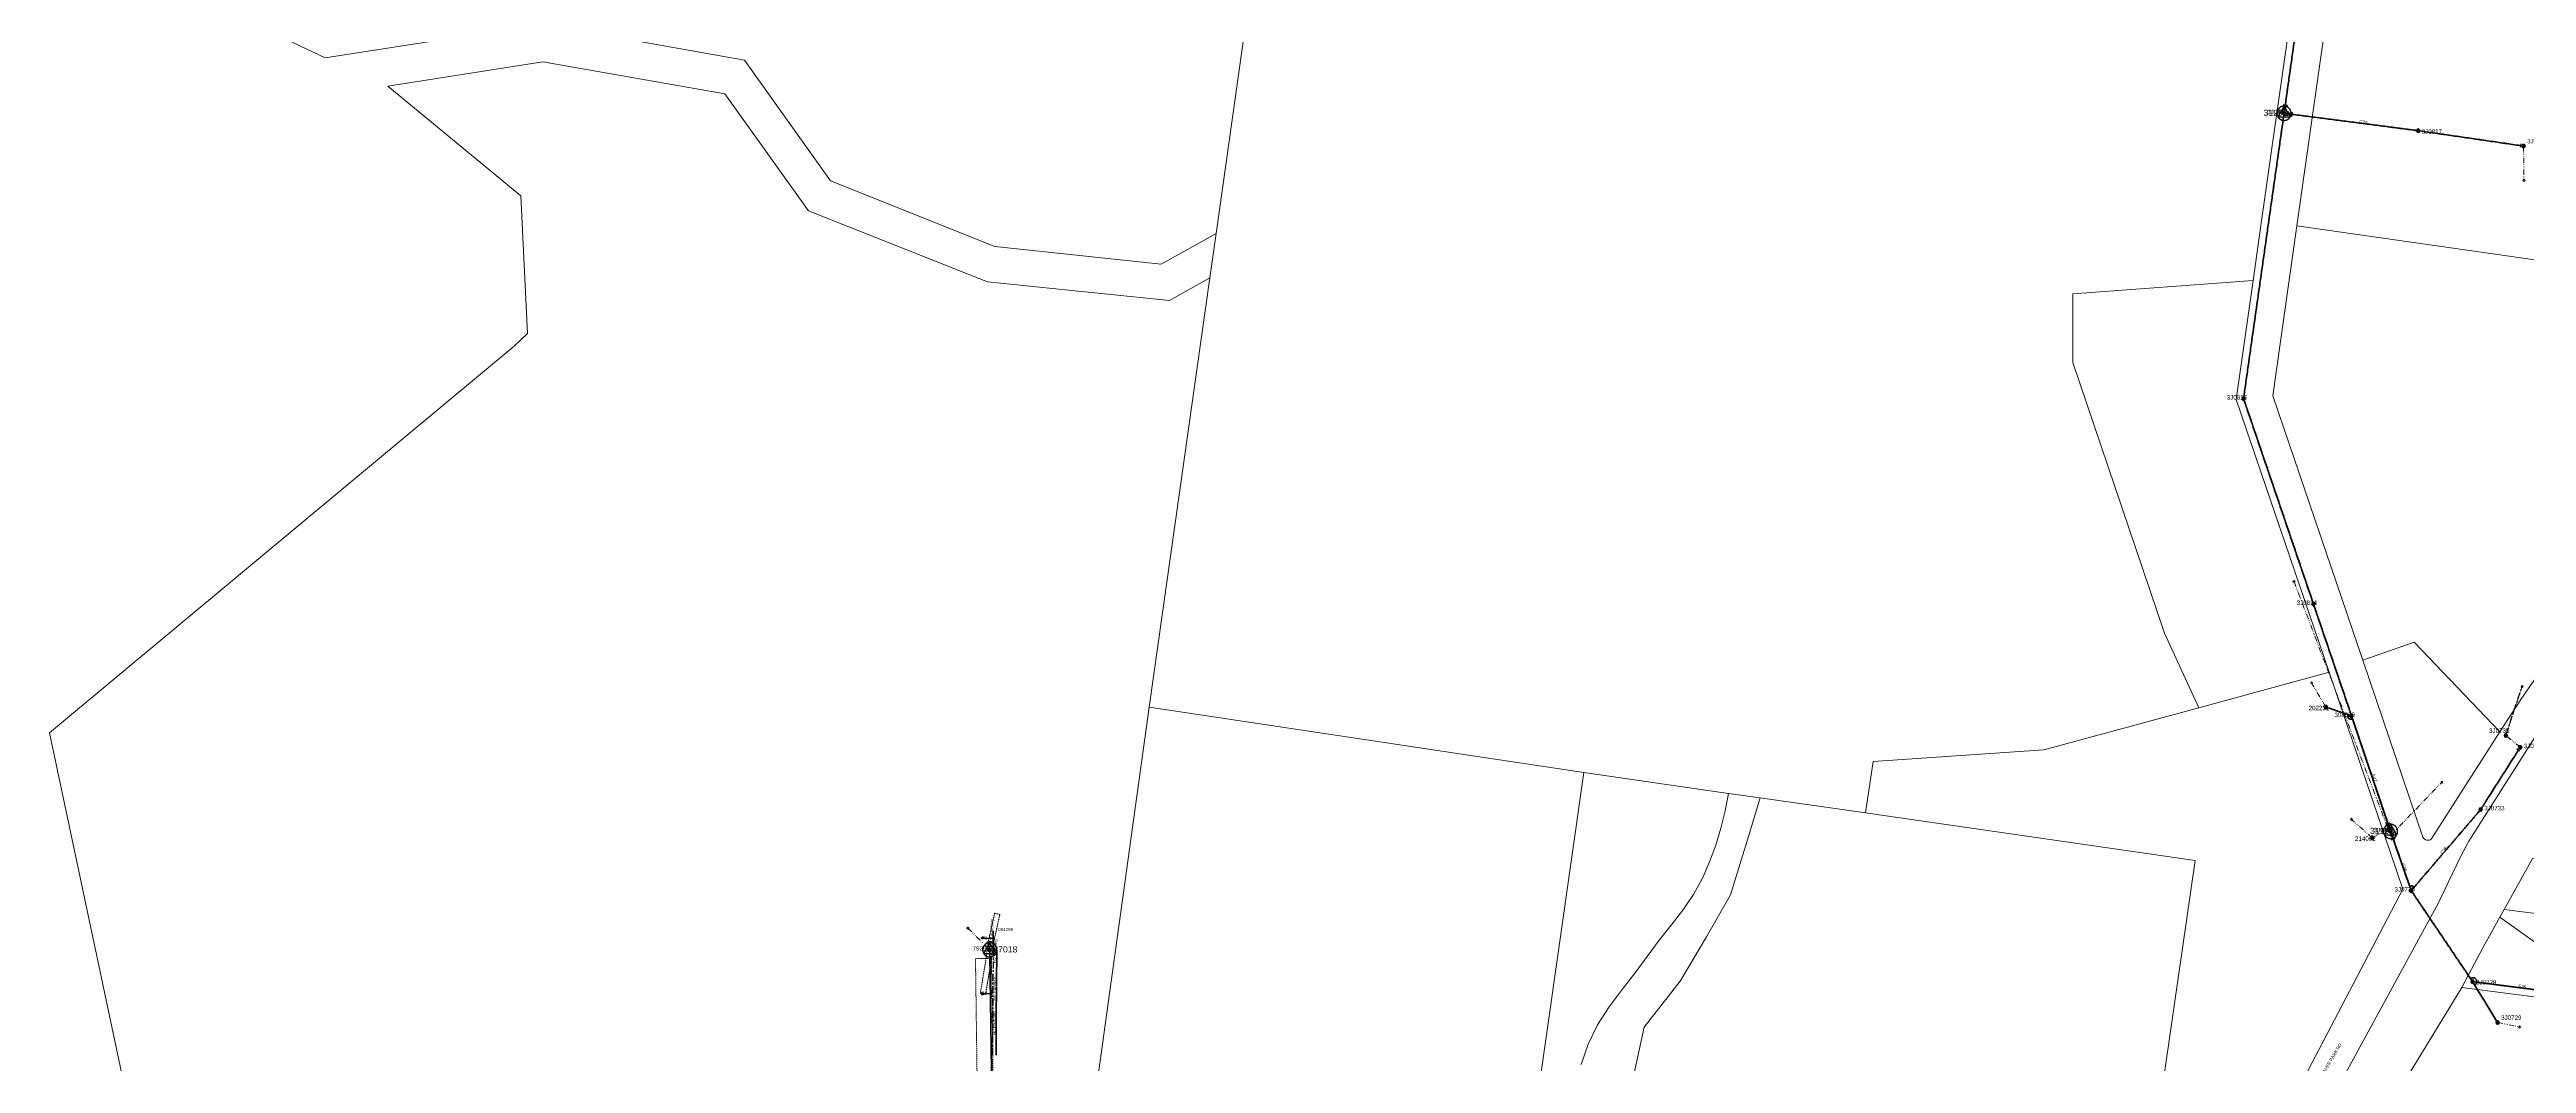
# Model space of a CAD drawing. Header units: metres. Extents: x 244561 to 254068, y 6159332 to 6162744.
# Drawn here: x 249568 to 250965, y 6160968 to 6161540 of the extents above; entities that cross this region are included whole.
import ezdxf
from ezdxf.enums import TextEntityAlignment as Align

# ---------------------------------------------------------------- set-up
doc = ezdxf.new("R2010")
doc.units = ezdxf.units.M
for name, pattern in [('Cable Exist OH', [1, 1, 0]), ('Cable Exist UG', [7, 4, -1, 1, -1]), ('DASHED', [19.05, 12.7, -6.35]), ('HIDDEN2', [0.1875, 0.125, -0.0625]), ('PHANTOMX2', [6.6, 3, -0.75, 0.2, -0.75, 0.2, -0.75, 0.2, -0.75])]:
    doc.linetypes.add(name, pattern=pattern)
doc.layers.get('0').update_dxf_attribs({"color": 6})
for name, color, linetype, lineweight in [('_User_HV_Exist', 1, 'Continuous', 35), ('_User_LV_Exist', 5, 'Continuous', 35), ('Cadastre Developer_SP_NEW', 92, 'Continuous', 15), ('Cadastre Land Parcels_SP_EXT', 118, 'Continuous', 15), ('Cadastre Other Property_SP_EXT', 138, 'DASHED', 15), ('Cadastre Roads_SP_EXT', 218, 'Continuous', 15), ('Mains_HV_EXT', 13, 'Continuous', 25), ('Mains_LV_EXT', 163, 'Continuous', 25), ('Services_SP_EXT', 42, 'PHANTOMX2', 20)]:
    doc.layers.add(name, color=color, linetype=linetype, lineweight=lineweight)
for name, color, linetype in [('Duct_SP_EXT', 30, 'Continuous'), ('Equip_LV_EXT', 7, 'Continuous'), ('Sub_SP_TR_HV_LV_EXT', 7, 'Continuous'), ('SupportsOH_SP_TR_HV_LV_SL_EXT', 7, 'Continuous'), ('Trench_SP_EXT', 7, 'Continuous')]:
    doc.layers.add(name, color=color, linetype=linetype)
doc.styles.add('POLE_LABEL', font='arial.ttf', dxfattribs={"height": 2})
doc.styles.get("Standard").update_dxf_attribs({"font": 'arial.ttf'})
doc.linetypes.add('Cable E UG', pattern='A,5,-0.1,["E",Standard,S=1.5,R=0,X=0,Y=-0.75],-1.45', length=6.55)

# ---------------------------------------------------------------- blocks, each defined once
blk = doc.blocks.new('SUB_POLE_EXT')
at = {"flags": 128}
for points in [[(0, 4), (-0.1, 4), (-0.2, 4), (-0.3, 4), (-0.4, 4), (-0.5, 4), (-0.6, 3.9), (-0.7, 3.9), (-0.8, 3.9), (-0.9, 3.9), (-1, 3.9), (-1.1, 3.8), (-1.2, 3.8), (-1.3, 3.8), (-1.4, 3.7), (-1.5, 3.7), (-1.6, 3.7), (-1.7, 3.6), (-1.8, 3.6), (-1.8, 3.6), (-1.9, 3.5), (-2, 3.5), (-2.1, 3.4), (-2.2, 3.4), (-2.3, 3.3), (-2.3, 3.2), (-2.4, 3.2), (-2.5, 3.1), (-2.6, 3.1), (-2.6, 3), (-2.7, 2.9), (-2.8, 2.9), (-2.9, 2.8), (-2.9, 2.7), (-3, 2.6), (-3.1, 2.6), (-3.1, 2.5), (-3.2, 2.4), (-3.2, 2.3), (-3.3, 2.3), (-3.4, 2.2), (-3.4, 2.1), (-3.5, 2), (-3.5, 1.9), (-3.6, 1.8), (-3.6, 1.8), (-3.6, 1.7), (-3.7, 1.6), (-3.7, 1.5), (-3.7, 1.4), (-3.8, 1.3), (-3.8, 1.2), (-3.8, 1.1), (-3.9, 1), (-3.9, 0.9), (-3.9, 0.8), (-3.9, 0.7), (-3.9, 0.6), (-4, 0.5), (-4, 0.4), (-4, 0.3), (-4, 0.2), (-4, 0.1), (-4, 0), (-4, 0), (-4, -0.1), (-4, -0.2), (-4, -0.3), (-4, -0.4), (-4, -0.5), (-3.9, -0.6), (-3.9, -0.7), (-3.9, -0.8), (-3.9, -0.9), (-3.9, -1), (-3.8, -1.1), (-3.8, -1.2), (-3.8, -1.3), (-3.7, -1.4), (-3.7, -1.5), (-3.7, -1.6), (-3.6, -1.7), (-3.6, -1.8), (-3.6, -1.8), (-3.5, -1.9), (-3.5, -2), (-3.4, -2.1), (-3.4, -2.2), (-3.3, -2.3), (-3.2, -2.3), (-3.2, -2.4), (-3.1, -2.5), (-3.1, -2.6), (-3, -2.6), (-2.9, -2.7), (-2.9, -2.8), (-2.8, -2.9), (-2.7, -2.9), (-2.6, -3), (-2.6, -3.1), (-2.5, -3.1), (-2.4, -3.2), (-2.3, -3.2), (-2.3, -3.3), (-2.2, -3.4), (-2.1, -3.4), (-2, -3.5), (-1.9, -3.5), (-1.8, -3.6), (-1.8, -3.6), (-1.7, -3.6), (-1.6, -3.7), (-1.5, -3.7), (-1.4, -3.7), (-1.3, -3.8), (-1.2, -3.8), (-1.1, -3.8), (-1, -3.9), (-0.9, -3.9), (-0.8, -3.9), (-0.7, -3.9), (-0.6, -3.9), (-0.5, -4), (-0.4, -4), (-0.3, -4), (-0.2, -4), (-0.1, -4), (0, -4), (0, -4), (0.1, -4), (0.2, -4), (0.3, -4), (0.4, -4), (0.5, -4), (0.6, -3.9), (0.7, -3.9), (0.8, -3.9), (0.9, -3.9), (1, -3.9), (1.1, -3.8), (1.2, -3.8), (1.3, -3.8), (1.4, -3.7), (1.5, -3.7), (1.6, -3.7), (1.7, -3.6), (1.8, -3.6), (1.8, -3.6), (1.9, -3.5), (2, -3.5), (2.1, -3.4), (2.2, -3.4), (2.3, -3.3), (2.3, -3.2), (2.4, -3.2), (2.5, -3.1), (2.6, -3.1), (2.6, -3), (2.7, -2.9), (2.8, -2.9), (2.9, -2.8), (2.9, -2.7), (3, -2.6), (3.1, -2.6), (3.1, -2.5), (3.2, -2.4), (3.2, -2.3), (3.3, -2.3), (3.4, -2.2), (3.4, -2.1), (3.5, -2), (3.5, -1.9), (3.6, -1.8), (3.6, -1.8), (3.6, -1.7), (3.7, -1.6), (3.7, -1.5), (3.7, -1.4), (3.8, -1.3), (3.8, -1.2), (3.8, -1.1), (3.9, -1), (3.9, -0.9), (3.9, -0.8), (3.9, -0.7), (3.9, -0.6), (4, -0.5), (4, -0.4), (4, -0.3), (4, -0.2), (4, -0.1), (4, 0), (4, 0), (4, 0.1), (4, 0.2), (4, 0.3), (4, 0.4), (4, 0.5), (3.9, 0.6), (3.9, 0.7), (3.9, 0.8), (3.9, 0.9), (3.9, 1), (3.8, 1.1), (3.8, 1.2), (3.8, 1.3), (3.7, 1.4), (3.7, 1.5), (3.7, 1.6), (3.6, 1.7), (3.6, 1.8), (3.6, 1.8), (3.5, 1.9), (3.5, 2), (3.4, 2.1), (3.4, 2.2), (3.3, 2.3), (3.2, 2.3), (3.2, 2.4), (3.1, 2.5), (3.1, 2.6), (3, 2.6), (2.9, 2.7), (2.9, 2.8), (2.8, 2.9), (2.7, 2.9), (2.6, 3), (2.6, 3.1), (2.5, 3.1), (2.4, 3.2), (2.3, 3.2), (2.3, 3.3), (2.2, 3.4), (2.1, 3.4), (2, 3.5), (1.9, 3.5), (1.8, 3.6), (1.8, 3.6), (1.7, 3.6), (1.6, 3.7), (1.5, 3.7), (1.4, 3.7), (1.3, 3.8), (1.2, 3.8), (1.1, 3.8), (1, 3.9), (0.9, 3.9), (0.8, 3.9), (0.7, 3.9), (0.6, 3.9), (0.5, 4), (0.4, 4), (0.3, 4), (0.2, 4), (0.1, 4), (0, 4)], [(0, 4), (-3.5, -2), (3.5, -2)]]:
    blk.add_lwpolyline(points, close=True, dxfattribs=at)
at = {"flags": 8}
blk.add_attdef('ASSET_NUM', text='', height=2.5, dxfattribs=at).set_placement((0, 7), align=Align.MIDDLE_CENTER)
for tag, flags, p in [('STREET_CODE', 9, (-1.4, 1.4)), ('NO_PHASES', 9, (-1.4, 1)), ('OPERATED_BY', 9, (-1.4, 0.6)), ('MAINTAINED_BY', 9, (-1.4, 0.4)), ('ORIENTATION', 9, (-1.4, 0.2)), ('OWNED_BY', 9, (-1.4, 0)), ('CONSTRUCTED_VOLTAGE', 9, (-1.1, 0.7)), ('OPERATING_VOLTAGE', 9, (-1.1, 0.3)), ('STATE', 9, (-1.4, -0.4)), ('USAGE', 9, (-1.4, -0.8)), ('LEGEND', 9, (-1.4, -1)), ('SUBURB', 9, (-1.4, -1.2)), ('STREETNAME', 9, (-1.4, -1.4)), ('LOCATION', 9, (-1.4, -1.6)), ('NOTES', 9, (-1.4, -1.8)), ('Z', 1, (-1.4, -2)), ('SECONDARY_VOLTAGE', 9, (-1.1, -0.7)), ('SUBSTATION_TYPE', 9, (-1.1, -1.1))]:
    blk.add_attdef(tag, text='', height=0.1, dxfattribs=dict(flags=flags)).set_placement(p, align=Align.MIDDLE_LEFT)
blk = doc.blocks.new('LV_OH_LINKS_DISTFUSE_EXT')
for p, q in [((0, 0), (0.96, 0)), ((3.84, 0), (4.8, 0))]:
    blk.add_line(p, q)
blk.add_lwpolyline([(3.84, -1.2), (3.84, 1.2), (0.96, -1.2), (0.96, 1.2)], close=True)
at = {"flags": 9}
for tag, p in [('ACTUAL_STATUS', (0, 0)), ('CONSTRUCTED_VOLTAGE', (0, -0.2)), ('OPERATING_VOLTAGE', (0, -0.6)), ('ORIENTATION', (0, -0.8)), ('OWNED_BY', (0, -1)), ('STATE', (0, -1.2)), ('SWITCH_TYPE', (0, -1.4)), ('NO_PHASES', (0, -0.4)), ('USAGE', (0, -1.6)), ('NOTES', (0, -1.8))]:
    blk.add_attdef(tag, text='', height=0.2, dxfattribs=at).set_placement(p, align=Align.MIDDLE_LEFT)
at = {"flags": 1}
blk.add_attdef('Z', (0, 0), '', height=0.2, dxfattribs=at)
blk = doc.blocks.new('CCP_EXT')
blk.add_wipeout([(0, 0.6), (0.6, 0), (0, -0.6), (-0.6, 0)])
blk.add_lwpolyline([(-0.6, 0), (0, 0.6), (0.6, 0), (0, -0.6), (-0.6, 0)])
at = {"flags": 1}
blk.add_attdef('Z', (0, 0), '', height=0.2, dxfattribs=at)
at = {"flags": 9}
for tag, p in [('CCP_TYPE', (0, 0)), ('CONSTRUCTED_VOLTAGE', (0, -0.2)), ('NO_PHASES', (0, -0.4)), ('OPERATING_VOLTAGE', (0, -0.6)), ('ORIENTATION', (0, -0.8)), ('OWNED_BY', (0, -1)), ('USAGE', (0, -1.2)), ('LEGEND', (0, -1.4)), ('LIFE_SUPPORT', (0, -1.6)), ('STATE', (0, -1.8)), ('NOTES', (0, -2))]:
    blk.add_attdef(tag, text='', height=0.2, dxfattribs=at).set_placement(p, align=Align.MIDDLE_LEFT)
blk = doc.blocks.new('POLE_EXT')
blk.add_hatch(color=256).paths.add_polyline_path([(-1, 0, 1), (1, 0, 1)])
blk.add_lwpolyline([(-1, 0, 1), (1, 0, 1)], format="xyb", close=True)
at = {"flags": 8}
blk.add_attdef('pNumber', text='', height=2, dxfattribs=at).set_placement((2.5, 2.5), align=Align.MIDDLE_CENTER)
at = {"style": 'POLE_LABEL', "flags": 9}
for tag, p in [('STRUCTURE_PLANT_NUMBER', (1.4, 0)), ('STREET_CODE', (1.4, -0.2))]:
    blk.add_attdef(tag, text='', height=0.2, dxfattribs=at).set_placement(p, align=Align.MIDDLE_LEFT)
at = {"flags": 9}
for tag, p in [('OWNED_BY', (1.4, -0.4)), ('PARENT', (1.4, -0.6)), ('SPECIAL_USE', (1.4, -0.8)), ('STATE', (1.4, -1)), ('USAGE', (1.4, -1.2)), ('cLV', (1.4, -1.4)), ('hDepth', (1.4, -1.6)), ('hDia', (1.4, -1.8)), ('cHV', (1.4, -2)), ('LBRACKET', (1.4, -2.2)), ('LExisting', (1.4, -2.4)), ('LANTNUMBER', (1.4, -2.6)), ('LOther', (1.4, -2.8)), ('LRemove', (1.4, -3)), ('LEGEND', (1.4, -3.2)), ('cLinedev', (1.4, -3.4)), ('LOCATION', (1.4, -3.6)), ('pExisting', (1.4, -3.8)), ('PFNUMBER', (1.4, -4)), ('NEWPFNUMBER', (1.4, -4.2)), ('pFooting', (1.4, -4.4)), ('pNew', (1.4, -4.6)), ('pRelocate', (1.4, -5)), ('pRemove', (1.4, -5.2)), ('pReplace', (1.4, -5.4)), ('pStay', (1.4, -5.6)), ('pType', (1.4, -5.8)), ('cspan', (1.4, -6)), ('STREETNAME', (1.4, -6.2)), ('SUBURB', (1.4, -6.4)), ('NOTES', (1.4, -6.6)), ('MAINTAINED_BY', (1.4, -6.8)), ('OPERATED_BY', (1.4, -7))]:
    blk.add_attdef(tag, text='', height=0.2, dxfattribs=at).set_placement(p, align=Align.MIDDLE_LEFT)
at = {"flags": 1}
blk.add_attdef('Z', (1.4, -7.3), '', height=0.2, dxfattribs=at)
blk = doc.blocks.new('End Shackle_EXT')
blk.add_wipeout([(0, 0.3), (1.8, 0.3), (1.8, -0.3), (0, -0.3)])
blk.add_line((1.8, -1), (1.8, 1))
at = {"flags": 1}
blk.add_attdef('Z', (0, 0), '', height=0.2, dxfattribs=at)
at = {"flags": 9}
for tag, p in [('CONNECTOR_TYPE', (0, 0)), ('CONSTRUCTED_VOLTAGE', (0, -0.2)), ('NO_PHASES', (0, -0.4)), ('OPERATING_VOLTAGE', (0, -0.6)), ('ORIENTATION', (0, -0.8)), ('OWNED_BY', (0, -1)), ('STATE', (0, -1.2)), ('USAGE', (0, -1.4)), ('NOTES', (0, -1.6))]:
    blk.add_attdef(tag, text='', height=0.2, dxfattribs=at).set_placement(p, align=Align.MIDDLE_LEFT)
blk = doc.blocks.new('CABLE_LARGE_EXT')
h = blk.add_hatch(color=256)
edge = h.paths.add_edge_path()
edge.add_arc((0, 0.5), 0.55, 0, 360)
blk.add_circle((0, 0.5), 0.55)
at = {"flags": 1}
blk.add_attdef('Z', (0, 0), '', height=0.2, dxfattribs=at)
at = {"flags": 9}
for tag, p in [('COND_CODE', (0, 0)), ('FB_REFERENCE', (0, -0.2)), ('STATE', (0, -0.4)), ('XSECT_SIZE', (0, -0.6)), ('NOTES', (0, -0.8))]:
    blk.add_attdef(tag, text='', height=0.2, dxfattribs=at).set_placement(p, align=Align.MIDDLE_LEFT)

msp = doc.modelspace()

# ---------------------------------------------------------------- linework, layer by layer
at = {"layer": '_User_HV_Exist', "linetype": 'Cable Exist OH'}
for points in [[(250934.7946, 6161013.7625), (250900.1911, 6161065.0843), (250888.5215, 6161098.5053)], [(250098.1706, 6161031.7022), (250099.4982, 6160940.1915), (250099.1474, 6160839.8042), (250074.0066, 6160756.6642)], [(250986.4379, 6161007.0471), (250934.7946, 6161013.7624)]]:
    msp.add_lwpolyline(points, dxfattribs=at)
at = {"layer": '_User_HV_Exist', "linetype": 'Cable E UG'}
for points in [[(250100.0833, 6161032.1837), (250100.1469, 6161042.1836)], [(250100.0833, 6161032.1837), (250102.079, 6161031.5042), (250101.956, 6161012.1714)], [(250101.956, 6161012.1714), (250101.8289, 6160992.1718)], [(250101.8289, 6160992.1718), (250101.7017, 6160972.1723)]]:
    msp.add_lwpolyline(points, dxfattribs=at)
at = {"layer": '_User_HV_Exist', "linetype": 'Continuous'}
msp.add_lwpolyline([(250937.1977, 6161013.5922, 0.623096486), (250934.0378, 6161015.6292)], format="xyb", dxfattribs=at)
at = {"layer": '_User_LV_Exist', "linetype": 'Cable Exist OH'}
for points in [[(250828.4484, 6161503.6648), (250836.5934, 6161561.2818)], [(250866.4653, 6161163.7915), (250851.9514, 6161168.631)], [(250888.5215, 6161098.5053), (250900.1911, 6161065.0843)], [(250934.7946, 6161013.7624), (250986.403, 6161007.0519), (250986.4572, 6161007.0448)], [(250934.7946, 6161013.7624), (250948.912, 6160990.6669)]]:
    msp.add_lwpolyline(points, dxfattribs=at)
at = {"layer": '_User_LV_Exist', "linetype": 'Continuous'}
for points in [[(250864.5407, 6161164.3401, 0.695577994), (250867.0445, 6161161.9248)], [(250901.5816, 6161066.5018, 0.996176798), (250899.4841, 6161066.9657)], [(250935.9613, 6161011.9158, 0.392572405), (250937.1977, 6161013.5922)]]:
    msp.add_lwpolyline(points, format="xyb", dxfattribs=at)
at = {"layer": 'Cadastre Developer_SP_NEW', "linetype": 'Continuous'}
for points in [[(250142.6192, 6161565.3898), (249955.9198, 6161595.8387), (249595.9727, 6161650.0531), (249668.87, 6161560.783), (249723.1886, 6161535.0462), (249845.6449, 6161553.9722), (249959.7441, 6161533.6443), (250008.2429, 6161465.5101), (250101.1214, 6161428.4146), (250194.8277, 6161418.512), (250225.9175, 6161435.893), (250242.3211, 6161552.1242), (250142.6192, 6161565.3898)], [(250689.4076, 6160823.0809), (250706.7056, 6160836.2902), (250747.2166, 6160867.2263), (250778.3052, 6161082.13), (250592.2306, 6161109.048), (250532.9043, 6161117.3844), (250526.2472, 6161095.555), (250516.063, 6161062.7374), (250502.4831, 6161038.9734), (250487.7721, 6161014.077), (250467.4026, 6160988.0494), (250461.7441, 6160962.0216), (250461.7438, 6160934.8621), (250461.7439, 6160909.9656), (250461.7438, 6160890.7286), (250458.3492, 6160873.7531), (250455.7127, 6160860.9708), (250594.2016, 6160750.3755), (250689.4076, 6160823.0809)], [(251078.186, 6161069.1736), (250968.5277, 6161083.1283), (250952.666, 6161054.4232), (251074.3381, 6161038.939), (251078.186, 6161069.1736)], [(251074.3381, 6161038.939), (250952.666, 6161054.4232), (250950.1284, 6161050.0438), (250988.2702, 6161022.7787), (251070.8855, 6161011.8169), (251074.3381, 6161038.939)]]:
    msp.add_lwpolyline(points, close=True, dxfattribs=at)
msp.add_lwpolyline([(250431.9243, 6160967.0733), (250435.7825, 6160978.4327), (250441.0751, 6160989.3215), (250447.6266, 6160999.48), (250454.911, 6161009.2046), (250462.4072, 6161018.7926), (250475.9592, 6161037.1951), (250482.614, 6161045.6348), (250489.1693, 6161054.1375), (250495.2403, 6161062.9734), (250500.448, 6161072.4178), (250504.3368, 6161081.3429), (250507.7796, 6161090.6779), (250510.7392, 6161100.3004), (250513.178, 6161110.0939), (250515.0603, 6161119.939), (250433.3887, 6161131.7424), (250377.8491, 6160741.9544)], dxfattribs=at)
at = {"layer": 'Cadastre Land Parcels_SP_EXT', "linetype": 'Continuous'}
for points in [[(251128.8201, 6161924.954), (250908.9569, 6161956.5849), (250907.9668, 6161949.7922), (250881.2937, 6161761.2499), (251010.2242, 6161743.622), (250989.0847, 6161594.7264), (250859.227, 6161605.8104), (250835.7088, 6161440.1525), (251089.6478, 6161403.8411), (251128.8201, 6161924.954)], [(250845.9814, 6161655.6267), (250665.4396, 6161680.8804), (250648.4408, 6161559.3543), (250509.0985, 6161578.8448), (250251.1796, 6161614.9227), (250242.3211, 6161552.1242), (250225.9175, 6161435.893), (250222.3891, 6161410.893), (250188.2037, 6161168.6666), (250433.3887, 6161131.7424), (250515.0603, 6161119.939), (250532.9043, 6161117.3844), (250592.2306, 6161109.048), (250596.5743, 6161137.8604), (250692.902, 6161144.5094), (250780.3728, 6161168.1251), (250761.0465, 6161210.39), (250709.3185, 6161363.0839), (250709.1948, 6161401.8671), (250811.0243, 6161409.4127), (250815.7958, 6161442.9991), (250845.9814, 6161655.6267)], [(250142.6192, 6161565.3898), (249955.9198, 6161595.8387), (249595.9727, 6161650.0531), (249668.87, 6161560.783), (249723.1886, 6161535.0462), (249845.6449, 6161553.9722), (249959.7441, 6161533.6443), (250008.2429, 6161465.5101), (250101.1214, 6161428.4146), (250194.8277, 6161418.512), (250225.9175, 6161435.893), (250242.3211, 6161552.1242), (250142.6192, 6161565.3898)], [(251002.2248, 6161231.2935), (251044.7846, 6161283.2449), (251093.8617, 6161336.4347), (251154.1221, 6161391.2832), (251157.2995, 6161394.1752), (251089.6478, 6161403.8411), (250835.7088, 6161440.1525), (250822.0773, 6161344.2072), (250872.8656, 6161195.0252), (250901.8201, 6161205.2261), (250950.1917, 6161154.751), (250962.0243, 6161172.9581), (251002.2248, 6161231.2935)], [(250853.8907, 6161188.3389), (250801.4853, 6161342.2717), (250811.0243, 6161409.4127), (250709.1948, 6161401.8671), (250709.3185, 6161363.0839), (250761.0465, 6161210.39), (250780.3728, 6161168.1251), (250853.8907, 6161188.3389)], [(250910.2479, 6161093.6039), (250910.8838, 6161093.8072), (250911.4216, 6161094.2019), (250911.7908, 6161094.7174), (250950.1917, 6161154.751), (250901.8201, 6161205.2261), (250872.8656, 6161195.0252), (250906.8224, 6161095.1853), (250907.4344, 6161094.3848), (250908.2695, 6161093.8192), (250909.2412, 6161093.5499), (250910.2479, 6161093.6039)], [(250814.0728, 6160910.1398), (250895.5117, 6161065.9741), (250853.8907, 6161188.3389), (250780.3728, 6161168.1251), (250692.902, 6161144.5094), (250596.5743, 6161137.8604), (250592.2306, 6161109.048), (250778.3052, 6161082.13), (250747.2166, 6160867.2263), (250783.7031, 6160862.0343), (250814.0728, 6160910.1398)], [(250433.3887, 6161131.7424), (250188.2037, 6161168.6666), (250140.3735, 6160823.7374), (250069.0494, 6160827.7282), (250031.1584, 6160538.5187), (250038.0075, 6160546.0395), (250045.948, 6160559.528), (250050.0587, 6160574.2004), (250061.0256, 6160594.097), (250068.6983, 6160619.6254), (250078.4114, 6160638.8582), (250095.7843, 6160655.7259), (250140.41, 6160672.5607), (250170.6911, 6160678.9358), (250186.5569, 6160678.0181), (250216.4157, 6160674.8731), (250251.5119, 6160664.236), (250277.8377, 6160648.9687), (250295.631, 6160646.8252), (250310.0046, 6160656.0174), (250324.8845, 6160670.9274), (250361.0362, 6160726.8828), (250377.8491, 6160741.9544), (250433.3887, 6161131.7424)], [(250689.4076, 6160823.0809), (250706.7056, 6160836.2902), (250747.2166, 6160867.2263), (250778.3052, 6161082.13), (250592.2306, 6161109.048), (250532.9043, 6161117.3844), (250526.2472, 6161095.555), (250516.063, 6161062.7374), (250502.4831, 6161038.9734), (250487.7721, 6161014.077), (250467.4026, 6160988.0494), (250461.7441, 6160962.0216), (250461.7438, 6160934.8621), (250461.7439, 6160909.9656), (250461.7438, 6160890.7286), (250458.3492, 6160873.7531), (250455.7127, 6160860.9708), (250594.2016, 6160750.3755), (250689.4076, 6160823.0809)], [(251078.186, 6161069.1736), (250968.5277, 6161083.1283), (250952.666, 6161054.4232), (251074.3381, 6161038.939), (251078.186, 6161069.1736)], [(251074.3381, 6161038.939), (250952.666, 6161054.4232), (250950.1284, 6161050.0438), (250988.2702, 6161022.7787), (251070.8855, 6161011.8169), (251074.3381, 6161038.939)], [(250781.5983, 6160517.5522), (250804.4346, 6160528.7714), (250823.0497, 6160544.9787), (250823.3505, 6160545.5621), (251066.8038, 6160992.5633), (250928.7936, 6161010.5091), (250785.9085, 6160776.5098), (250770.4028, 6160754.97), (250688.8369, 6160649.2948), (250571.1319, 6160571.7654), (250610.333, 6160565.6046), (250631.0351, 6160531.1683), (250699.4832, 6160515.7141), (250727.2936, 6160511.6961), (250754.8185, 6160512.3703), (250781.5983, 6160517.5522)]]:
    msp.add_lwpolyline(points, close=True, dxfattribs=at)
for points in [[(250140.3735, 6160823.7374), (250188.2037, 6161168.6666), (250222.3891, 6161410.893), (250199.5151, 6161398.0305), (250096.8322, 6161408.6264), (250096.8322, 6161408.6264), (249995.9381, 6161448.6354), (249948.6611, 6161514.7088), (249845.9697, 6161532.7425), (249758.637, 6161519.0245), (249833.6793, 6161457.0865), (249837.3978, 6161379.4484), (249829.7969, 6161372.2443), (249709.1763, 6161271.8651), (249567.6869, 6161154.1124), (249624.1479, 6160888.05)], [(250979.9775, 6161167.2599), (250932.7466, 6161092.9815), (250928.3251, 6161084.9557), (250921.0571, 6161069.6056), (250915.657, 6161058.1997), (250832.6177, 6160905.9916)], [(250431.9243, 6160967.0733), (250435.7825, 6160978.4327), (250441.0751, 6160989.3215), (250447.6266, 6160999.48), (250454.911, 6161009.2046), (250462.4072, 6161018.7926), (250475.9592, 6161037.1951), (250482.614, 6161045.6348), (250489.1693, 6161054.1375), (250495.2403, 6161062.9734), (250500.448, 6161072.4178), (250504.3368, 6161081.3429), (250507.7796, 6161090.6779), (250510.7392, 6161100.3004), (250513.178, 6161110.0939), (250515.0603, 6161119.939), (250433.3887, 6161131.7424), (250377.8491, 6160741.9544)], [(250785.9083, 6160776.5098), (250928.7934, 6161010.5091), (250937.7371, 6161027.5286), (250941.5699, 6161034.4925), (250950.1282, 6161050.0438), (250952.6658, 6161054.4233), (250968.5275, 6161083.1283)]]:
    msp.add_lwpolyline(points, dxfattribs=at)
at = {"layer": 'Cadastre Other Property_SP_EXT', "linetype": 'HIDDEN2'}
msp.add_lwpolyline([(250090.1241, 6161026.7892), (250092.6352, 6160841.5112), (250088.5773, 6160826.6355), (250097.6899, 6160826.0103), (250101.6822, 6160840.461), (250099.1308, 6161026.8607), (250090.1241, 6161026.7892)], close=True, dxfattribs=at)
at = {"layer": 'Duct_SP_EXT'}
for points in [[(250094.8112, 6161038.2071), (250097.434, 6161038.2071), (250099.9543, 6161038.1929)], [(250094.6117, 6161006.9782), (250097.2346, 6161006.9782), (250099.7549, 6161006.964)]]:
    msp.add_lwpolyline(points, dxfattribs=at)
at = {"layer": 'Mains_HV_EXT', "linetype": 'Cable Exist OH'}
for points in [[(250934.7946, 6161013.7625), (250900.1911, 6161065.0843), (250888.5215, 6161098.5053)], [(250098.1706, 6161031.7022), (250099.4982, 6160940.1915), (250099.1474, 6160839.8042), (250074.0066, 6160756.6642)], [(250986.4379, 6161007.0471), (250934.7946, 6161013.7624)]]:
    msp.add_lwpolyline(points, dxfattribs=at)
at = {"layer": 'Mains_HV_EXT', "linetype": 'Cable E UG'}
for points in [[(250100.0833, 6161032.1837), (250100.1469, 6161042.1836)], [(250100.0833, 6161032.1837), (250102.079, 6161031.5042), (250101.956, 6161012.1714)], [(250101.956, 6161012.1714), (250101.8289, 6160992.1718)], [(250101.8289, 6160992.1718), (250101.7017, 6160972.1723)]]:
    msp.add_lwpolyline(points, dxfattribs=at)
at = {"layer": 'Mains_HV_EXT', "linetype": 'Continuous'}
msp.add_lwpolyline([(250937.1977, 6161013.5922, 0.623096486), (250934.0378, 6161015.6292)], format="xyb", dxfattribs=at)
at = {"layer": 'Mains_LV_EXT', "linetype": 'Cable Exist OH'}
for points in [[(250828.4484, 6161503.6648), (250836.5934, 6161561.2818)], [(250866.4653, 6161163.7915), (250851.9514, 6161168.631)], [(250888.5215, 6161098.5053), (250900.1911, 6161065.0843)], [(250934.7946, 6161013.7624), (250986.403, 6161007.0519), (250986.4572, 6161007.0448)], [(250934.7946, 6161013.7624), (250948.912, 6160990.6669)]]:
    msp.add_lwpolyline(points, dxfattribs=at)
at = {"layer": 'Mains_LV_EXT', "linetype": 'Continuous'}
for points in [[(250864.5407, 6161164.3401, 0.695577994), (250867.0445, 6161161.9248)], [(250901.5816, 6161066.5018, 0.996176798), (250899.4841, 6161066.9657)], [(250935.9613, 6161011.9158, 0.392572405), (250937.1977, 6161013.5922)]]:
    msp.add_lwpolyline(points, format="xyb", dxfattribs=at)
at = {"layer": 'Services_SP_EXT'}
msp.add_lwpolyline([(250961.694, 6161145.9605), (250953.5536, 6161152.5834)], dxfattribs=at)
at = {"layer": 'Trench_SP_EXT', "linetype": 'Cable Exist UG'}
for points in [[(250100.0833, 6161032.1838), (250100.1469, 6161042.1835)], [(250100.0833, 6161032.1838), (250099.7031, 6160972.39)]]:
    msp.add_lwpolyline(points, dxfattribs=at)

# ---------------------------------------------------------------- block references
at = {"layer": 'Duct_SP_EXT'}
for p in [(250094.1146, 6161037.8469), (250093.9152, 6161006.618)]:
    msp.add_blockref('CABLE_LARGE_EXT', p, dxfattribs=at)
at = {"layer": 'Equip_LV_EXT'}
for p, rotation in [((250828.5542, 6161504.412), 80.32065543435895), ((250829.246, 6161503.5613), 351.5273106447579), ((250888.2969, 6161099.2073), 111.1711926257505), ((250888.7718, 6161097.7541), 288.6342058661888), ((250098.0964, 6161032.3994), 96.08635869213718)]:
    msp.add_blockref('LV_OH_LINKS_DISTFUSE_EXT', p, dxfattribs=dict(at, rotation=rotation))
at = {"layer": 'Sub_SP_TR_HV_LV_EXT'}
ref = msp.add_blockref('SUB_POLE_EXT', (250828.4484, 6161503.6648), dxfattribs=at)
ref.add_attrib('ASSET_NUM', '31290', dxfattribs={"layer": '0', "height": 3.5}).set_placement((250830.4484, 6161503.9148), align=Align.MIDDLE_RIGHT)
ref = msp.add_blockref('SUB_POLE_EXT', (250888.5215, 6161098.5054), dxfattribs=at)
ref.add_attrib('ASSET_NUM', '31191', dxfattribs={"layer": '0', "height": 3.5}).set_placement((250890.5215, 6161098.7554), align=Align.MIDDLE_RIGHT)
ref = msp.add_blockref('SUB_POLE_EXT', (250098.1707, 6161031.7023), dxfattribs=at)
ref.add_attrib('ASSET_NUM', '27018', dxfattribs={"layer": '0', "height": 3.5}).set_placement((250100.1707, 6161031.9523), align=Align.MIDDLE_LEFT)
at = {"layer": 'SupportsOH_SP_TR_HV_LV_SL_EXT'}
ref = msp.add_blockref('POLE_EXT', (250828.4484, 6161503.6648), dxfattribs=at)
ref.add_attrib('ASSET_NUM', '3J0816', dxfattribs={"layer": '0', "height": 2.5, "style": 'POLE_LABEL'}).set_placement((250830.4484, 6161504.4148), align=Align.MIDDLE_RIGHT)
ref = msp.add_blockref('POLE_EXT', (250904.115, 6161493.848), dxfattribs=at)
ref.add_attrib('ASSET_NUM', '3J0817', dxfattribs={"layer": '0', "height": 2.5, "style": 'POLE_LABEL'}).set_placement((250906.115, 6161494.598), align=Align.TOP_LEFT)
ref = msp.add_blockref('POLE_EXT', (250963.585, 6161485.179), dxfattribs=at)
ref.add_attrib('ASSET_NUM', '3J0818', dxfattribs={"layer": '0', "height": 2.5, "style": 'POLE_LABEL'}).set_placement((250965.585, 6161485.929), align=Align.BOTTOM_LEFT)
ref = msp.add_blockref('POLE_EXT', (250805.5801, 6161342.6557), dxfattribs=at)
ref.add_attrib('ASSET_NUM', '3J0815', dxfattribs={"layer": '0', "height": 2.5, "style": 'POLE_LABEL'}).set_placement((250807.5801, 6161343.4057), align=Align.MIDDLE_RIGHT)
ref = msp.add_blockref('POLE_EXT', (250845.017, 6161226.8157), dxfattribs=at)
ref.add_attrib('ASSET_NUM', '3J0814', dxfattribs={"layer": '0', "height": 2.5, "style": 'POLE_LABEL'}).set_placement((250847.017, 6161227.5657), align=Align.MIDDLE_RIGHT)
ref = msp.add_blockref('POLE_EXT', (250851.9513, 6161168.631), dxfattribs=at)
ref.add_attrib('ASSET_NUM', '202231', dxfattribs={"layer": '0', "height": 2.5, "style": 'POLE_LABEL'}).set_placement((250853.9513, 6161169.381), align=Align.TOP_RIGHT)
ref = msp.add_blockref('POLE_EXT', (250866.5247, 6161163.6558), dxfattribs=at)
ref.add_attrib('ASSET_NUM', '308626', dxfattribs={"layer": '0', "height": 2.5, "rotation": 1.0000001, "style": 'POLE_LABEL'}).set_placement((250868.5247, 6161164.4058), align=Align.MIDDLE_RIGHT)
ref = msp.add_blockref('POLE_EXT', (250953.5536, 6161152.5834), dxfattribs=at)
ref.add_attrib('ASSET_NUM', '3J0735', dxfattribs={"layer": '0', "height": 2.5, "style": 'POLE_LABEL'}).set_placement((250955.5536, 6161153.3334), align=Align.BOTTOM_RIGHT)
ref = msp.add_blockref('POLE_EXT', (250961.694, 6161145.9604), dxfattribs=at)
ref.add_attrib('ASSET_NUM', '3J0734', dxfattribs={"layer": '0', "height": 2.5, "style": 'POLE_LABEL'}).set_placement((250963.694, 6161146.7104), align=Align.MIDDLE_LEFT)
ref = msp.add_blockref('POLE_EXT', (250939.3666, 6161110.8469), dxfattribs=at)
ref.add_attrib('ASSET_NUM', '3J0733', dxfattribs={"layer": '0', "height": 2.5, "style": 'POLE_LABEL'}).set_placement((250941.3666, 6161111.5969), align=Align.MIDDLE_LEFT)
ref = msp.add_blockref('POLE_EXT', (250878.1266, 6161094.9162), dxfattribs=at)
ref.add_attrib('ASSET_NUM', '214062', dxfattribs={"layer": '0', "height": 2.5, "style": 'POLE_LABEL'}).set_placement((250880.1266, 6161095.6662), align=Align.TOP_RIGHT)
ref = msp.add_blockref('POLE_EXT', (250888.5215, 6161098.5053), dxfattribs=at)
ref.add_attrib('ASSET_NUM', '3J0731', dxfattribs={"layer": '0', "height": 2.5, "style": 'POLE_LABEL'}).set_placement((250890.5215, 6161099.2553), align=Align.MIDDLE_RIGHT)
ref = msp.add_blockref('POLE_EXT', (250900.1911, 6161065.0843), dxfattribs=at)
ref.add_attrib('ASSET_NUM', '3J0730', dxfattribs={"layer": '0', "height": 2.5, "style": 'POLE_LABEL'}).set_placement((250902.1911, 6161065.8343), align=Align.MIDDLE_RIGHT)
ref = msp.add_blockref('POLE_EXT', (250098.1706, 6161031.7022), dxfattribs=at)
ref.add_attrib('ASSET_NUM', '792988', dxfattribs={"layer": '0', "height": 2.5, "style": 'POLE_LABEL'}).set_placement((250100.1706, 6161032.4522), align=Align.MIDDLE_RIGHT)
ref = msp.add_blockref('POLE_EXT', (250934.7946, 6161013.7624), dxfattribs=at)
ref.add_attrib('ASSET_NUM', '3J0728', dxfattribs={"layer": '0', "height": 2.5, "style": 'POLE_LABEL'}).set_placement((250936.7946, 6161014.5124), align=Align.TOP_LEFT)

# ---------------------------------------------------------------- texts
at = {"layer": 'Cadastre Other Property_SP_EXT'}
msp.add_text('084259', height=1.8, dxfattribs=at).set_placement((250102.9109, 6161042.2286))
at = {"layer": 'Cadastre Roads_SP_EXT'}
msp.add_text('LEAVER PARK RD', height=1.8, rotation=59.485901, dxfattribs=at).set_placement((250850.0378, 6160959.4783))
at = {"layer": 'Duct_SP_EXT'}
for p in [(250093.7298, 6161037.6618), (250093.5019, 6161006.3464)]:
    msp.add_text('P1', height=1.8, dxfattribs=at).set_placement(p)
at = {"layer": 'Mains_HV_EXT'}
for s, rotation, p in [('LV Earthing', 89.6356634, (250100.1074, 6161035.9638)), ('HV Earthing', 89.635634, (250102.0319, 6161024.0969)), ('HV Earthing', 89.635634, (250101.898, 6161003.0266)), ('HV Earthing', 89.635634, (250101.7734, 6160983.4408))]:
    msp.add_text(s, height=1.8, rotation=rotation, dxfattribs=at).set_placement(p)
at = {"layer": 'Mains_LV_EXT'}
for s, rotation, p in [('C26', 350.7374735, (250870.797, 6161498.1706)), ('E47', 286.767836, (250877.781, 6161130.5236)), ('C35', 46.0473266, (250917.6761, 6161085.5093)), ('C35', 287.4676175, (250894.7613, 6161080.1176)), ('E35', 350.5862922, (250960.5525, 6161010.4132))]:
    msp.add_text(s, height=1.8, rotation=rotation, dxfattribs=at).set_placement(p)

# ---------------------------------------------------------------- next in the draw order: block references
at = {"layer": 'Services_SP_EXT'}
for p in [(250963.81, 6161465.804), (250834.0746, 6161239.4917), (250085.8699, 6161043.947), (250961.289, 6160988.137)]:
    msp.add_blockref('CCP_EXT', p, dxfattribs=at)
for p, rotation in [((250844.0099, 6161182.3205), 117.7345276364624), ((250962.753, 6161180.2), 94.94835978725463), ((250917.457, 6161126.244), 40.33922998470826), ((250866.491, 6161105.274), 179.9275501017414)]:
    msp.add_blockref('CCP_EXT', p, dxfattribs=dict(at, rotation=rotation))

# ---------------------------------------------------------------- next in the draw order: linework, layer by layer
at = {"layer": '_User_HV_Exist', "linetype": 'Cable Exist OH'}
msp.add_lwpolyline([(250828.4484, 6161503.6648), (250805.5801, 6161342.6557), (250866.4653, 6161163.7915), (250888.5215, 6161098.5053)], dxfattribs=at)
at = {"layer": '_User_LV_Exist', "linetype": 'Cable Exist OH'}
msp.add_lwpolyline([(250888.5215, 6161098.5053), (250866.4653, 6161163.7915)], dxfattribs=at)
at = {"layer": 'Cadastre Developer_SP_NEW', "linetype": 'Continuous'}
for points in [[(250845.9814, 6161655.6267), (250665.4396, 6161680.8804), (250648.4408, 6161559.3543), (250509.0985, 6161578.8448), (250251.1796, 6161614.9227), (250242.3211, 6161552.1242), (250225.9175, 6161435.893), (250222.3891, 6161410.893), (250188.2037, 6161168.6666), (250433.3887, 6161131.7424), (250515.0603, 6161119.939), (250532.9043, 6161117.3844), (250592.2306, 6161109.048), (250596.5743, 6161137.8604), (250692.902, 6161144.5094), (250780.3728, 6161168.1251), (250761.0465, 6161210.39), (250709.3185, 6161363.0839), (250709.1948, 6161401.8671), (250811.0243, 6161409.4127), (250815.7958, 6161442.9991), (250845.9814, 6161655.6267)], [(251002.2248, 6161231.2935), (251044.7846, 6161283.2449), (251093.8617, 6161336.4347), (251154.1221, 6161391.2832), (251157.2995, 6161394.1752), (251089.6478, 6161403.8411), (250835.7088, 6161440.1525), (250822.0773, 6161344.2072), (250872.8656, 6161195.0252), (250901.8201, 6161205.2261), (250950.1917, 6161154.751), (250962.0243, 6161172.9581), (251002.2248, 6161231.2935)], [(250853.8907, 6161188.3389), (250801.4853, 6161342.2717), (250811.0243, 6161409.4127), (250709.1948, 6161401.8671), (250709.3185, 6161363.0839), (250761.0465, 6161210.39), (250780.3728, 6161168.1251), (250853.8907, 6161188.3389)], [(250910.2479, 6161093.6039), (250910.8838, 6161093.8072), (250911.4216, 6161094.2019), (250911.7908, 6161094.7174), (250950.1917, 6161154.751), (250901.8201, 6161205.2261), (250872.8656, 6161195.0252), (250906.8224, 6161095.1853), (250907.4344, 6161094.3848), (250908.2695, 6161093.8192), (250909.2412, 6161093.5499), (250910.2479, 6161093.6039)], [(250814.0728, 6160910.1398), (250895.5117, 6161065.9741), (250853.8907, 6161188.3389), (250780.3728, 6161168.1251), (250692.902, 6161144.5094), (250596.5743, 6161137.8604), (250592.2306, 6161109.048), (250778.3052, 6161082.13), (250747.2166, 6160867.2263), (250783.7031, 6160862.0343), (250814.0728, 6160910.1398)], [(250433.3887, 6161131.7424), (250188.2037, 6161168.6666), (250140.3735, 6160823.7374), (250069.0494, 6160827.7282), (250031.1584, 6160538.5187), (250038.0075, 6160546.0395), (250045.948, 6160559.528), (250050.0587, 6160574.2004), (250061.0256, 6160594.097), (250068.6983, 6160619.6254), (250078.4114, 6160638.8582), (250095.7843, 6160655.7259), (250140.41, 6160672.5607), (250170.6911, 6160678.9358), (250186.5569, 6160678.0181), (250216.4157, 6160674.8731), (250251.5119, 6160664.236), (250277.8377, 6160648.9687), (250295.631, 6160646.8252), (250310.0046, 6160656.0174), (250324.8845, 6160670.9274), (250361.0362, 6160726.8828), (250377.8491, 6160741.9544), (250433.3887, 6161131.7424)], [(250781.5983, 6160517.5522), (250804.4346, 6160528.7714), (250823.0497, 6160544.9787), (250823.3505, 6160545.5621), (251066.8038, 6160992.5633), (250928.7936, 6161010.5091), (250785.9085, 6160776.5098), (250770.4028, 6160754.97), (250688.8369, 6160649.2948), (250571.1319, 6160571.7654), (250610.333, 6160565.6046), (250631.0351, 6160531.1683), (250699.4832, 6160515.7141), (250727.2936, 6160511.6961), (250754.8185, 6160512.3703), (250781.5983, 6160517.5522)]]:
    msp.add_lwpolyline(points, close=True, dxfattribs=at)
for points in [[(250140.3735, 6160823.7374), (250188.2037, 6161168.6666), (250222.3891, 6161410.893), (250199.5151, 6161398.0305), (250096.8322, 6161408.6264), (250096.8322, 6161408.6264), (249995.9381, 6161448.6354), (249948.6611, 6161514.7088), (249845.9697, 6161532.7425), (249758.637, 6161519.0245), (249833.6793, 6161457.0865), (249837.3978, 6161379.4484), (249829.7969, 6161372.2443), (249709.1763, 6161271.8651), (249567.6869, 6161154.1124), (249624.1479, 6160888.05)], [(250785.9083, 6160776.5098), (250928.7934, 6161010.5091), (250937.7371, 6161027.5286), (250941.5699, 6161034.4925), (250950.1282, 6161050.0438), (250952.6658, 6161054.4233), (250968.5275, 6161083.1283)]]:
    msp.add_lwpolyline(points, dxfattribs=at)
at = {"layer": 'Cadastre Other Property_SP_EXT', "linetype": 'HIDDEN2'}
msp.add_lwpolyline([(250100.9141, 6161052.3118), (250097.3612, 6161036.2334), (250096.0864, 6161026.7155), (250092.8919, 6161007.3755), (250094.0177, 6161005.9327), (250096.3828, 6161007.7783), (250096.0823, 6161008.2513), (250098.1381, 6161020.4261), (250099.1233, 6161026.9178), (250100.2132, 6161035.2359), (250103.8434, 6161051.6645), (250100.9141, 6161052.3118)], close=True, dxfattribs=at)
at = {"layer": 'Mains_HV_EXT', "linetype": 'Cable Exist OH'}
msp.add_lwpolyline([(250828.4484, 6161503.6648), (250805.5801, 6161342.6557), (250866.4653, 6161163.7915), (250888.5215, 6161098.5053)], dxfattribs=at)
at = {"layer": 'Mains_LV_EXT', "linetype": 'Cable Exist OH'}
msp.add_lwpolyline([(250888.5215, 6161098.5053), (250866.4653, 6161163.7915)], dxfattribs=at)
at = {"layer": 'Services_SP_EXT'}
for points in [[(250963.585, 6161485.179), (250963.81, 6161465.804)], [(250834.0745, 6161239.4917), (250887.5625, 6161098.8302)], [(250851.9513, 6161168.6311), (250844.0099, 6161182.3205)], [(250953.5536, 6161152.5834), (250962.753, 6161180.2001)], [(250889.0287, 6161096.6432), (250917.457, 6161126.244)], [(250887.8871, 6161100.323), (250878.1265, 6161094.9162), (250866.4909, 6161105.274)], [(250085.8698, 6161043.9469), (250098.1707, 6161031.7023)], [(250948.912, 6160990.667), (250961.289, 6160988.137)]]:
    msp.add_lwpolyline(points, dxfattribs=at)
at = {"layer": 'Trench_SP_EXT', "linetype": 'Cable Exist UG'}
msp.add_lwpolyline([(250953.711, 6161153.2139), (250962.753, 6161180.2)], dxfattribs=at)

# ---------------------------------------------------------------- next in the draw order: block references
at = {"layer": 'SupportsOH_SP_TR_HV_LV_SL_EXT'}
ref = msp.add_blockref('POLE_EXT', (250948.912, 6160990.667), dxfattribs=at)
ref.add_attrib('ASSET_NUM', '3J0729', dxfattribs={"layer": '0', "height": 2.5, "style": 'POLE_LABEL'}).set_placement((250950.912, 6160991.417), align=Align.BOTTOM_LEFT)

# ---------------------------------------------------------------- next in the draw order: block references
at = {"layer": 'Mains_LV_EXT'}
for p, rotation in [((250963.585, 6161485.179), 170.8099232364921), ((250961.694, 6161145.9604), 230.3558395245288)]:
    msp.add_blockref('End Shackle_EXT', p, dxfattribs=dict(at, rotation=rotation))

# ---------------------------------------------------------------- next in the draw order: linework, layer by layer
at = {"layer": '_User_LV_Exist', "linetype": 'Cable Exist OH'}
for points in [[(250828.4484, 6161503.6648), (250904.115, 6161493.848), (250963.585, 6161485.179)], [(250900.1911, 6161065.0843), (250939.3666, 6161110.8469), (250961.694, 6161145.9604)]]:
    msp.add_lwpolyline(points, dxfattribs=at)
at = {"layer": 'Cadastre Developer_SP_NEW', "linetype": 'Continuous'}
msp.add_lwpolyline([(251128.8201, 6161924.954), (250908.9569, 6161956.5849), (250907.9668, 6161949.7922), (250881.2937, 6161761.2499), (251010.2242, 6161743.622), (250989.0847, 6161594.7264), (250859.227, 6161605.8104), (250835.7088, 6161440.1525), (251089.6478, 6161403.8411), (251128.8201, 6161924.954)], close=True, dxfattribs=at)
msp.add_lwpolyline([(250979.9775, 6161167.2599), (250932.7466, 6161092.9815), (250928.3251, 6161084.9557), (250921.0571, 6161069.6056), (250915.657, 6161058.1997), (250832.6177, 6160905.9916)], dxfattribs=at)
at = {"layer": 'Mains_LV_EXT', "linetype": 'Cable Exist OH'}
for points in [[(250828.4484, 6161503.6648), (250904.115, 6161493.848), (250963.585, 6161485.179)], [(250900.1911, 6161065.0843), (250939.3666, 6161110.8469), (250961.694, 6161145.9604)]]:
    msp.add_lwpolyline(points, dxfattribs=at)

doc.saveas('drawing.dxf')
